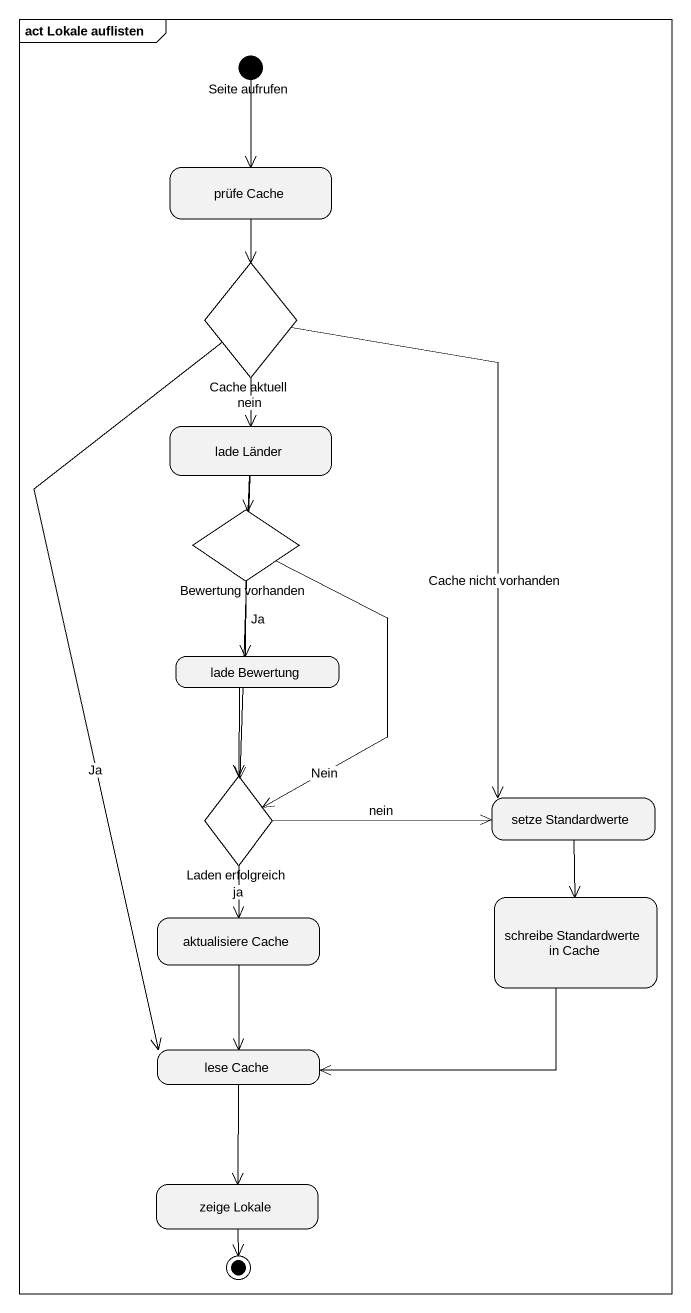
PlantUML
@startuml
mainframe act Lokale auflisten
hide empty description
state "Seite aufrufen" as Seite_aufrufen <<start>>
state "prüfe Cache" as prüfe_Cache
state "Cache aktuell" as Cache_aktuell <<choice>>
state "lade Länder" as lade_Länder
state "Bewertung vorhanden" as Bewertung_vorhanden <<choice>>
state "lade Bewertung" as lade_Bewertung
state "Laden erfolgreich" as Laden_erfolgreich <<choice>>
state "setze Standardwerte" as setze_Standardwerte
state "aktualisiere Cache" as aktualisiere_Cache
state "schreibe Standardwerte in Cache" as schreibe_Standardwerte_in
state "lese Cache" as lese_Cache
state "zeige Lokale" as zeige_Lokale
Seite_aufrufen --> prüfe_Cache
prüfe_Cache --> Cache_aktuell
Cache_aktuell --> lade_Länder : nein
Cache_aktuell --> setze_Standardwerte : Cache nicht vorhanden
Cache_aktuell --> lese_Cache : Ja
lade_Länder --> Bewertung_vorhanden
lade_Länder --> Laden_erfolgreich
Bewertung_vorhanden --> lade_Bewertung : Ja
Bewertung_vorhanden --> Laden_erfolgreich : Nein
lade_Bewertung --> Laden_erfolgreich
Laden_erfolgreich -right-> setze_Standardwerte : nein
Laden_erfolgreich --> aktualisiere_Cache : ja
setze_Standardwerte --> schreibe_Standardwerte_in
aktualisiere_Cache --> lese_Cache
schreibe_Standardwerte_in -left-> lese_Cache
lese_Cache --> zeige_Lokale
zeige_Lokale --> [*]
@enduml
